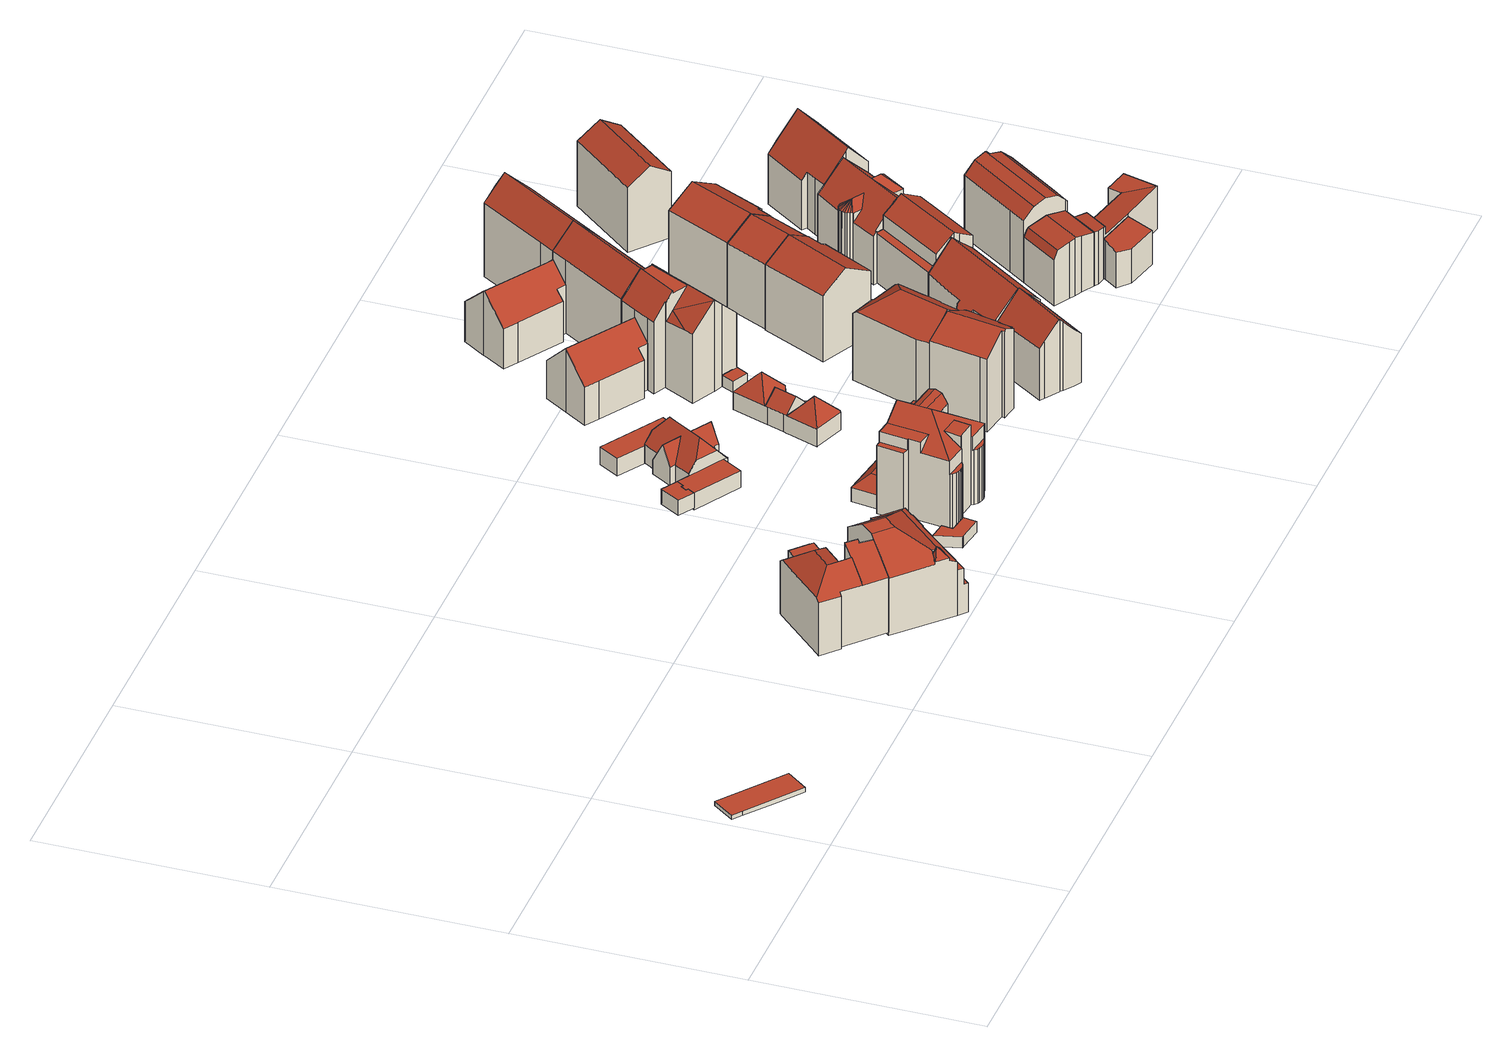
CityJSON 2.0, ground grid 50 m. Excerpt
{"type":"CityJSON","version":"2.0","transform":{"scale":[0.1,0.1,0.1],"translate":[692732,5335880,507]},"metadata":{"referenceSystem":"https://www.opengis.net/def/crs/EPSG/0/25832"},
"CityObjects":{
"building1":{"type":"Building","attributes":{"Gemeindeschluessel":"09162000","HoeheDach":"509.070","HoeheGrund":"507.970","Methode":"2000","NiedrigsteTraufeDesGebaeudes":"508.970","Geometrietyp2DReferenz":"3000","function":"53001_1800","roofType":"1000","measuredHeight":1.1},"geometry":[{"type":"MultiSurface","lod":"2","boundaries":[[[0,1,2,3,4]],[[5,4,3,6]],[[6,3,2,7]],[[6,7,8,9,10,11,12,13,14,5]],[[0,4,5,14,13,12]],[[2,1,11,10,9,8,7]],[[11,1,0,12]]],"semantics":{"surfaces":[{"type":"RoofSurface"},{"type":"WallSurface"},{"type":"GroundSurface"}],"values":[0,1,1,2,1,1,1]}}]},
"building2":{"type":"Building","attributes":{"Gemeindeschluessel":"09162000","HoeheDach":"527.218","HoeheGrund":"508.500","Methode":"2000","NiedrigsteTraufeDesGebaeudes":"521.136","Geometrietyp2DReferenz":"3000","function":"31001_1000","roofType":"3200","measuredHeight":18.72,"storeysAboveGround":4},"geometry":[{"type":"MultiSurface","lod":"2","boundaries":[[[15,16,17,18,19,20,21]],[[22,23,24,25]],[[26,27,28,29]],[[30,31,32,33]],[[34,35,36,37]],[[38,39,40,41]],[[40,39,36,35,15,21,27,26,29,42]],[[23,43,42,29,28,44,45,24]],[[37,36,39,38]],[[46,32,31,47,48]],[[16,15,35,34]],[[24,45,49,47,31,30,50,51,52,25]],[[27,21,20]],[[53,54,55,18,17,16,34,37,38,41,56,57,22,25,52,51,50,30,33]],[[56,41,40,42,43,57]],[[18,55,54,53,33,32,46,58,59,19]],[[28,27,20,19,59,44]],[[59,58,46,48,60,44]],[[57,43,23,22]],[[44,60,48,47,49,45]]],"semantics":{"surfaces":[{"type":"WallSurface"},{"type":"RoofSurface"},{"type":"GroundSurface"}],"values":[0,0,0,0,0,0,1,1,0,1,0,0,0,2,0,0,1,1,0,1]}}]},
"building3":{"type":"Building","attributes":{"Gemeindeschluessel":"09162000","HoeheDach":"527.550","HoeheGrund":"507.810","Methode":"2000","NiedrigsteTraufeDesGebaeudes":"507.930","Geometrietyp2DReferenz":"3000","function":"31001_1000","roofType":"2100","measuredHeight":19.74,"storeysAboveGround":3},"geometry":[{"type":"MultiSurface","lod":"2","boundaries":[[[61,62,63,64,65,66,67,68]],[[69,70,71]],[[72,73,74,75]],[[76,77,78,79,80]],[[81,82,83,84]],[[85,83,86,87,69,88,89]],[[90,81,91]],[[92,93,94,75,74]],[[95,96,97,98,99,100]],[[101,102,103]],[[100,99,104,79,105]],[[83,82,86]],[[71,106,69]],[[107,108,62,61]],[[97,109,110,98]],[[111,112,113,114,67,66]],[[115,101,103,85,89,63,62,108]],[[116,117,72]],[[76,118,119,94,93,77]],[[120,82,81,90]],[[121,122,123,124,125]],[[72,75,94]],[[79,78,126,105]],[[127,128,117,116,119,118]],[[129,109,97,96]],[[87,124,123,130,131,132,70]],[[95,100,105,126,133,120,90,91,102,101,115,134]],[[65,106,71,135,111,66]],[[136,137,113,112,138,132,131]],[[65,64,88,69,106]],[[139,114,113,137]],[[91,81,84,103,102]],[[87,70,69]],[[86,82,120,133]],[[117,128,73,72]],[[111,135,138,112]],[[84,85,103]],[[121,127,118,76,80,129,96,95,134,107,61,68,139,137,136,140,122]],[[136,131,130,140]],[[92,125,124,87,86,133,126,78,77,93]],[[110,104,99,98]],[[129,80,79,104,110,109]],[[119,116,72,94]],[[68,67,114,139]],[[127,121,125,92,74,73,128]],[[89,88,64,63]],[[134,115,108,107]],[[140,130,123,122]],[[83,85,84]],[[71,70,132,138,135]]],"semantics":{"surfaces":[{"type":"WallSurface"},{"type":"RoofSurface"},{"type":"GroundSurface"}],"values":[0,1,1,0,1,1,1,0,0,0,1,0,0,0,1,1,1,1,0,1,0,1,0,0,0,1,0,0,0,1,0,1,1,0,1,0,0,2,0,1,0,0,1,0,0,1,0,0,0,1]}}]},
"building4":{"type":"Building","attributes":{"Gemeindeschluessel":"09162000","HoeheDach":"511.110","HoeheGrund":"508.580","Methode":"1000","NiedrigsteTraufeDesGebaeudes":"511.110","Geometrietyp2DReferenz":"3000","function":"31001_2000","roofType":"1000","measuredHeight":2.53},"geometry":[{"type":"MultiSurface","lod":"2","boundaries":[[[141,142,143,144]],[[145,146,147,148,144,143]],[[149,146,145,143,142]],[[150,147,146,149]],[[150,149,142,141]],[[150,141,144,148,147]]],"semantics":{"surfaces":[{"type":"WallSurface"},{"type":"RoofSurface"},{"type":"GroundSurface"}],"values":[0,0,1,0,0,2]}}]},
"building5":{"type":"Building","attributes":{"Gemeindeschluessel":"09162000","HoeheDach":"510.834","HoeheGrund":"508.200","Methode":"2000","NiedrigsteTraufeDesGebaeudes":"510.834","Geometrietyp2DReferenz":"3000","function":"31001_2000","roofType":"1000","measuredHeight":2.63},"geometry":[{"type":"MultiSurface","lod":"2","boundaries":[[[151,152,153,154]],[[155,156,157,158]],[[151,154,159,155,158,160,161,162,163]],[[161,164,165,162]],[[162,165,166,163]],[[156,167,153,152,166,165,164,168,157]],[[160,168,164,161]],[[163,166,152,151]],[[155,159,154,153,167,156]],[[158,157,168,160]]],"semantics":{"surfaces":[{"type":"WallSurface"},{"type":"GroundSurface"},{"type":"RoofSurface"}],"values":[0,0,1,0,0,2,0,0,0,0]}}]},
"building6":{"type":"Building","attributes":{"Gemeindeschluessel":"09162000","HoeheDach":"513.073","HoeheGrund":"509.490","Methode":"1000","NiedrigsteTraufeDesGebaeudes":"513.073","Geometrietyp2DReferenz":"3000","function":"51009_1610","roofType":"1000","measuredHeight":3.58},"geometry":[{"type":"MultiSurface","lod":"2","boundaries":[[[169,170,171,172,173,174]],[[175,176,174,173]],[[177,178,179,180]],[[181,182,183,184,176,175]],[[185,186,180,179]],[[171,170,187,188]],[[188,187,186,185]],[[188,185,179,178,182,181,175,173,172,171]],[[178,177,183,182]],[[184,183,177,180,186,187,170,169,174,176]]],"semantics":{"surfaces":[{"type":"WallSurface"},{"type":"GroundSurface"},{"type":"RoofSurface"}],"values":[0,0,0,0,0,0,0,1,0,2]}}]},
"building7":{"type":"Building","attributes":{"Gemeindeschluessel":"09162000","HoeheDach":"530.110","HoeheGrund":"508.200","Methode":"2000","NiedrigsteTraufeDesGebaeudes":"521.190","Geometrietyp2DReferenz":"3000","function":"31001_1000","roofType":"3200","measuredHeight":21.91,"storeysAboveGround":4},"geometry":[{"type":"MultiSurface","lod":"2","boundaries":[[[189,190,191,192]],[[193,194,195,196]],[[197,198,199,200]],[[201,202,203,204,205,206]],[[207,208,209,195,194,210,211,212,213]],[[214,215,216,217,218,219]],[[205,204,220,221]],[[222,223,190,189]],[[224,225,226,227,228,198,197,229]],[[230,208,207,231]],[[212,232,233,213]],[[234,235,236,237,232]],[[202,238,200,199,239,240,203]],[[241,242,243,221,220,244]],[[245,244,220,204,203,240]],[[196,195,209,246]],[[247,248,249,250,251]],[[245,240,239]],[[201,206,252,253]],[[254,255,256,257]],[[258,255,254,259,251,250,260,261,262,263,237,236]],[[248,247,264,265]],[[266,231,207,213,233,267]],[[225,266,267,268,269,226]],[[270,265,264,271,272,273]],[[226,269,274,275,227]],[[276,277,278,235,234,279,280,193,196,246,230,231,266,225,224,281,282,283,284,222,189,192,238,202,201,253,242,241,285,286,249,248,265,270,215,214,287]],[[192,191,200,238]],[[205,221,243,252,206]],[[285,261,260,286]],[[235,278,258,236]],[[280,210,194,193]],[[214,219,288,287]],[[255,258,289,256]],[[277,276,257,256,289]],[[290,288,219,218,271,264,247,251,259]],[[279,211,210,280]],[[279,234,232,212,211]],[[281,291,292,282]],[[228,227,275]],[[198,228,275,274,268,267,233,232,237,263,199]],[[253,252,243,242]],[[285,241,244,262,261]],[[274,269,268]],[[284,293,223,222]],[[246,209,208,230]],[[258,278,277,289]],[[270,273,216,215]],[[254,257,290,259]],[[224,229,291,281]],[[286,260,250,249]],[[283,294,293,284]],[[217,216,273,272]],[[282,292,294,283]],[[276,287,288,290,257]],[[191,190,223,293,294,292,291,229,197,200]],[[262,244,245,239,199,263]],[[272,271,218,217]]],"semantics":{"surfaces":[{"type":"WallSurface"},{"type":"RoofSurface"},{"type":"GroundSurface"}],"values":[0,0,0,0,1,0,0,0,0,0,0,0,0,0,1,0,0,0,0,1,1,0,0,0,0,1,2,0,1,0,0,0,0,1,0,1,0,0,0,0,1,0,0,0,0,0,0,0,1,0,0,0,1,0,0,1,1,0]}}]},
"building8":{"type":"Building","attributes":{"Gemeindeschluessel":"09162000","HoeheDach":"514.450","HoeheGrund":"508.600","Methode":"2000","NiedrigsteTraufeDesGebaeudes":"511.893","Geometrietyp2DReferenz":"3000","function":"31001_2000","roofType":"3400","measuredHeight":5.85},"geometry":[{"type":"MultiSurface","lod":"2","boundaries":[[[295,296,297,298]],[[299,300,301,302]],[[303,301,304,296]],[[305,303,296,295]],[[306,307,300,308]],[[302,301,303,305]],[[305,295,298,309,310,311,312,299,302]],[[309,298,297,313,314,310]],[[311,310,314,306,308,312]],[[314,313,297,296,304,307,306]],[[307,304,301,300]],[[312,308,300,299]]],"semantics":{"surfaces":[{"type":"WallSurface"},{"type":"RoofSurface"},{"type":"GroundSurface"}],"values":[0,0,1,0,1,0,2,0,0,1,1,0]}}]},
"building9":{"type":"Building","attributes":{"Gemeindeschluessel":"09162000","HoeheDach":"519.120","HoeheGrund":"509.130","Methode":"2000","NiedrigsteTraufeDesGebaeudes":"512.463","Geometrietyp2DReferenz":"3000","function":"31001_1000","roofType":"3100","measuredHeight":9.99,"storeysAboveGround":1},"geometry":[{"type":"MultiSurface","lod":"2","boundaries":[[[315,316,317,318,319,320]],[[321,177,180,322]],[[323,324,325,326,327,328]],[[329,330,325,324]],[[322,180,186,331]],[[332,333,334,335,336,337,338,339,340,341]],[[342,343,344,345,346,347,348,349,350,341,340,339,338,337,351,352,353,354,355,356,357]],[[358,359,360,343,361,362,363,364,170,187,186,180,177,183]],[[342,357,365]],[[365,357,356,355,354,353,366,367,368,369,370,371,330,329,372,373,374,375,376]],[[377,358,183,378]],[[379,187,170,380]],[[380,170,364,381]],[[366,352,351,382,383,384,385,367]],[[343,360,344]],[[331,186,187,379]],[[335,334,333,332,386,387,318,317,316,388,389,390,391,392,393,394,395,377,378,321,322,331,379,380,381,396,397,398,399,400,328,327,326,401,402,403,404,405,385,384,383,382,336]],[[394,360,359,395]],[[372,329,324,323]],[[371,370,369,368,367,385,405,404,403,402]],[[406,320,319,407,350,349]],[[364,363,376,375,374,373,372,400,399,398,397,396,381]],[[330,371,402,401,326,325]],[[400,372,323,328]],[[348,408,409,315,320,406,349]],[[382,351,337,336]],[[353,352,366]],[[378,183,177,321]],[[350,407,319,318,387,386,332,341]],[[388,316,315,409,408,389]],[[394,393,392,391,390,389,408,348,347,346,345,344,360]],[[362,361,343,342,365,376,363]],[[395,359,358,377]]],"semantics":{"surfaces":[{"type":"WallSurface"},{"type":"RoofSurface"},{"type":"GroundSurface"}],"values":[0,0,0,1,0,0,1,1,1,1,0,0,0,0,0,0,2,0,1,0,1,0,0,0,1,0,1,0,0,0,0,0,0]}}]},
"building10":{"type":"Building","attributes":{"Gemeindeschluessel":"09162000","HoeheDach":"513.231","HoeheGrund":"509.040","Methode":"1000","NiedrigsteTraufeDesGebaeudes":"513.231","Geometrietyp2DReferenz":"3000","function":"31001_1000","roofType":"1000","measuredHeight":4.19},"geometry":[{"type":"MultiSurface","lod":"2","boundaries":[[[410,411,412,413]],[[414,415,411,410]],[[416,417,414,410,413]],[[413,412,418,416]],[[412,411,415,419,418]],[[416,418,419,417]],[[417,419,415,414]]],"semantics":{"surfaces":[{"type":"WallSurface"},{"type":"GroundSurface"},{"type":"RoofSurface"}],"values":[0,0,1,0,2,0,0]}}]},
"building11":{"type":"Building","attributes":{"Gemeindeschluessel":"09162000","HoeheDach":"517.010","HoeheGrund":"508.490","Methode":"2000","NiedrigsteTraufeDesGebaeudes":"512.600","Geometrietyp2DReferenz":"3000","function":"31001_2000","roofType":"4000","measuredHeight":8.52},"geometry":[{"type":"MultiSurface","lod":"2","boundaries":[[[420,421,422,423]],[[424,425,426]],[[427,428,429,430]],[[431,427,430,432,433,434]],[[429,428,435,436,437,420,438,430]],[[432,430,438,423,439,440,441,442]],[[443,444,445,446,447,448,434,449]],[[450,451,452,453,454,455]],[[446,445,456,457,447]],[[455,454,444,443]],[[458,459,460,461,462,463,464,465,466,467,453,452,451,468,469,470,471,472,442,441,440,439,473]],[[459,458,473,422,421,474]],[[437,474,421,420]],[[468,451,450,475,476,469]],[[463,477,478,464]],[[479,456,445,444,454,453,467,466,465,464,478]],[[456,479,457]],[[448,447,431,434]],[[420,423,438]],[[439,423,422,473]],[[463,462,461,460,459,474,437,436,424,426,477]],[[450,455,443,475]],[[447,457,479,478,477,426,425,428,427,431]],[[425,424,436,435,428]],[[475,443,449,476]],[[472,433,432,442]],[[476,449,434,433,472,471,470,469]]],"semantics":{"surfaces":[{"type":"RoofSurface"},{"type":"WallSurface"},{"type":"GroundSurface"}],"values":[0,0,1,0,0,1,0,1,1,0,2,1,0,1,1,1,0,1,0,1,1,0,0,1,0,1,1]}}]},
"building12":{"type":"Building","attributes":{"Gemeindeschluessel":"09162000","HoeheDach":"523.607","HoeheGrund":"508.380","Methode":"2000","NiedrigsteTraufeDesGebaeudes":"517.492","Geometrietyp2DReferenz":"3000","function":"31001_1000","roofType":"3100","measuredHeight":15.23,"storeysAboveGround":4},"geometry":[{"type":"MultiSurface","lod":"2","boundaries":[[[480,481,482,483,484,485,486]],[[487,485,488,489]],[[490,481,480,491]],[[492,493,494,490,491,495,487,489,496,497,498,499,500]],[[489,488,501,496]],[[492,484,483,493]],[[499,502,503,500]],[[494,482,481,490]],[[484,503,502,504,505,501,488,485]],[[491,480,486,495]],[[493,483,482,494]],[[497,505,504,498]],[[498,504,502,499]],[[496,501,505,497]],[[495,486,485,487]],[[492,500,503,484]]],"semantics":{"surfaces":[{"type":"RoofSurface"},{"type":"WallSurface"},{"type":"GroundSurface"}],"values":[0,1,1,2,1,1,1,1,0,1,1,1,1,1,1,1]}}]},
"building13":{"type":"Building","attributes":{"Gemeindeschluessel":"09162000","HoeheDach":"528.693","HoeheGrund":"507.780","Methode":"1000","NiedrigsteTraufeDesGebaeudes":"525.023","Geometrietyp2DReferenz":"3000","function":"31001_1000","roofType":"3100","measuredHeight":20.91,"storeysAboveGround":4},"geometry":[{"type":"MultiSurface","lod":"2","boundaries":[[[506,507,508,509]],[[510,511,512,513,514]],[[515,516,508,507,517,518,519,514,513,512,520,521,522,523,524,525,526]],[[527,528,529,530]],[[511,510,531,532,533,506,509,534,535,536,537,538,527,530,539,540,541,542,543,544,545]],[[546,547,528,527,538,537]],[[528,547,546,526,525,524,548,549,529]],[[531,519,518,532]],[[539,549,548,540]],[[536,535,534,516,515,526,546,537]],[[509,508,516,534]],[[532,518,517,533]],[[510,514,519,531]],[[530,529,549,539]],[[533,517,507,506]],[[542,523,522,543]],[[521,520,545,544,543,522]],[[524,523,542,541,540,548]],[[545,520,512,511]]],"semantics":{"surfaces":[{"type":"WallSurface"},{"type":"RoofSurface"},{"type":"GroundSurface"}],"values":[0,0,1,0,2,0,1,0,0,0,0,0,0,0,0,0,0,0,0]}}]},
"building14":{"type":"Building","attributes":{"Gemeindeschluessel":"09162000","HoeheDach":"511.186","HoeheGrund":"508.533","Methode":"1000","NiedrigsteTraufeDesGebaeudes":"511.186","Geometrietyp2DReferenz":"3000","function":"31001_2465","roofType":"1000","measuredHeight":2.65,"storeysAboveGround":1},"geometry":[{"type":"MultiSurface","lod":"2","boundaries":[[[550,551,552,553]],[[554,552,551,555]],[[556,550,553,557]],[[556,555,551,550]],[[553,552,554,557]],[[557,554,555,556]]],"semantics":{"surfaces":[{"type":"WallSurface"},{"type":"RoofSurface"},{"type":"GroundSurface"}],"values":[0,1,2,0,0,0]}}]},
"building15":{"type":"Building","attributes":{"Gemeindeschluessel":"09162000","HoeheDach":"529.030","HoeheGrund":"507.750","Methode":"2000","NiedrigsteTraufeDesGebaeudes":"523.679","Geometrietyp2DReferenz":"3000","function":"31001_1000","roofType":"3200","measuredHeight":21.28,"storeysAboveGround":4},"geometry":[{"type":"MultiSurface","lod":"2","boundaries":[[[558,559,560,561,562,543,563,542,541,540,564,565,566,567,568,569,570]],[[571,572,573,574,575,576,577]],[[568,578,579,569]],[[563,543,580,581,582,542]],[[577,576,575,565,564,540]],[[567,583,578,568]],[[541,542,582,571,577,540]],[[559,584,585,560]],[[560,585,586,561]],[[569,579,587,570]],[[582,581,580,588,586,585,584,589,573,572,571]],[[561,586,588,562]],[[562,588,580,543]],[[559,558,570,587,589,584]],[[573,589,587,579,578,583,574]],[[575,574,583,567,566,565]]],"semantics":{"surfaces":[{"type":"GroundSurface"},{"type":"RoofSurface"},{"type":"WallSurface"}],"values":[0,1,2,2,2,2,2,2,2,2,1,2,2,2,1,2]}}]},
"building16":{"type":"Building","attributes":{"Gemeindeschluessel":"09162000","HoeheDach":"530.740","HoeheGrund":"508.410","Methode":"2000","NiedrigsteTraufeDesGebaeudes":"524.261","Geometrietyp2DReferenz":"3000","function":"31001_1000","roofType":"2100","measuredHeight":22.33,"storeysAboveGround":4},"geometry":[{"type":"MultiSurface","lod":"2","boundaries":[[[590,591,592,593,594,595,596,597]],[[598,599,600,601,602,603]],[[604,605,606,607]],[[500,608,609,610]],[[611,612,613,493]],[[595,594,614,598,615]],[[616,617,618,619]],[[620,621,612,611]],[[621,622,623,624,609,608,625,613,612]],[[615,598,603,623,622,626]],[[627,628,617,616]],[[598,614,599]],[[619,618,629,630]],[[630,629,631,632]],[[593,631,629,618,617,628,606,605,633,634,635,636,614,594]],[[596,637,626,622,621,620,638,639,597]],[[640,635,634,641]],[[624,602,601,642,643,610,609]],[[641,634,633,644]],[[595,615,637,596]],[[602,624,623,603]],[[615,626,637]],[[599,614,636,600]],[[493,613,625,492]],[[607,606,628,627]],[[632,631,593,592]],[[492,625,608,500]],[[600,636,635,640,645,642,601]],[[627,616,619,630,632,592,591,590,597,639,638,620,611,493,492,500,610,643,642,645,640,641,644,604,607]],[[644,633,605,604]]],"semantics":{"surfaces":[{"type":"WallSurface"},{"type":"RoofSurface"},{"type":"GroundSurface"}],"values":[0,1,0,0,0,1,0,0,1,0,0,0,0,0,1,0,0,0,0,1,0,1,0,0,0,0,0,0,2,0]}}]},
"building17":{"type":"Building","attributes":{"Gemeindeschluessel":"09162000","HoeheDach":"524.620","HoeheGrund":"507.250","Methode":"1000","NiedrigsteTraufeDesGebaeudes":"518.602","Geometrietyp2DReferenz":"3000","function":"31001_1000","roofType":"3100","measuredHeight":17.37,"storeysAboveGround":3},"geometry":[{"type":"MultiSurface","lod":"2","boundaries":[[[646,647,648,649,650,651,652,653,654,655,656,657,658]],[[653,659,660,654]],[[654,660,661,655]],[[652,662,659,653]],[[651,663,662,652]],[[663,664,665,666,661,660,659,662]],[[650,649,667,664,663,651]],[[666,665,668,658,657,656,655,661]],[[667,669,670,671,668,665,664]],[[646,658,668,671]],[[647,646,671,670,669,648]],[[648,669,667,649]]],"semantics":{"surfaces":[{"type":"GroundSurface"},{"type":"WallSurface"},{"type":"RoofSurface"}],"values":[0,1,1,1,1,2,1,1,2,1,1,1]}}]},
"building18":{"type":"Building","attributes":{"Gemeindeschluessel":"09162000","HoeheDach":"523.640","HoeheGrund":"508.240","Methode":"2000","NiedrigsteTraufeDesGebaeudes":"517.758","Geometrietyp2DReferenz":"3000","function":"31001_1000","roofType":"3100","measuredHeight":15.4,"storeysAboveGround":4},"geometry":[{"type":"MultiSurface","lod":"2","boundaries":[[[672,673,674,675,676,677,678,679,680,681,682,683,684,685,686]],[[687,688,689,690,691,692,693,694,695,696]],[[681,694,693,682]],[[697,696,695,680,679,678]],[[675,698,699,676]],[[676,699,700,677]],[[700,699,698,701,687,696,697]],[[674,701,698,675]],[[684,691,690,685]],[[683,692,691,684]],[[686,689,688,672]],[[677,700,697,678]],[[685,690,689,686]],[[682,693,692,683]],[[680,695,694,681]],[[701,674,673,672,688,687]]],"semantics":{"surfaces":[{"type":"GroundSurface"},{"type":"RoofSurface"},{"type":"WallSurface"}],"values":[0,1,2,2,2,2,1,2,2,2,2,2,2,2,2,2]}}]},
"building19":{"type":"Building","attributes":{"Gemeindeschluessel":"09162000","HoeheDach":"530.770","HoeheGrund":"508.340","Methode":"2000","NiedrigsteTraufeDesGebaeudes":"524.051","Geometrietyp2DReferenz":"3000","function":"31001_1000","roofType":"3100","measuredHeight":22.43,"storeysAboveGround":6},"geometry":[{"type":"MultiSurface","lod":"2","boundaries":[[[702,703,704,705,706,707,708,709]],[[710,711,712,713]],[[705,714,715,716,717,706]],[[718,713,712,719,720,721]],[[722,723,711,710]],[[724,725,726,727]],[[728,729,723,722]],[[730,702,709,731]],[[727,728,722,710,713,718,721,732,730,731,733,734,717,716,715,724]],[[709,708,707,734,733,731]],[[715,714,725,724]],[[720,719,712,711,723,729,726,725,714,705,704,703]],[[732,721,720,703,702,730]],[[734,707,706,717]],[[727,726,729,728]]],"semantics":{"surfaces":[{"type":"RoofSurface"},{"type":"WallSurface"},{"type":"GroundSurface"}],"values":[0,1,1,1,1,1,1,1,2,1,1,0,1,1,1]}}]},
"building20":{"type":"Building","attributes":{"Gemeindeschluessel":"09162000","HoeheDach":"527.616","HoeheGrund":"508.145","Methode":"1000","NiedrigsteTraufeDesGebaeudes":"523.548","Geometrietyp2DReferenz":"3000","function":"31001_1000","roofType":"3100","measuredHeight":19.47,"storeysAboveGround":5},"geometry":[{"type":"MultiSurface","lod":"2","boundaries":[[[735,736,737,738,739,740]],[[736,741,742,743,737]],[[739,738,744,745]],[[746,747,742,741]],[[743,742,747,748,745,744]],[[735,746,741,736]],[[737,743,744,738]],[[746,735,740,748,747]],[[740,739,745,748]]],"semantics":{"surfaces":[{"type":"GroundSurface"},{"type":"WallSurface"},{"type":"RoofSurface"}],"values":[0,1,1,2,2,1,1,1,1]}}]},
"building21":{"type":"Building","attributes":{"Gemeindeschluessel":"09162000","HoeheDach":"524.551","HoeheGrund":"507.410","Methode":"2000","NiedrigsteTraufeDesGebaeudes":"517.375","Geometrietyp2DReferenz":"3000","function":"31001_1000","roofType":"3100","measuredHeight":17.14,"storeysAboveGround":3},"geometry":[{"type":"MultiSurface","lod":"2","boundaries":[[[749,750,751,752]],[[753,754,755,756]],[[757,758,759,760]],[[761,762,763,764,765,766]],[[767,768,769,770,771,772,773,774,753,756,775,757,760,776,777,765,764,763,749,752]],[[770,769,768,778,779,780,781,771]],[[774,782,754,753]],[[756,755,783,775]],[[773,784,782,774]],[[772,785,784,773]],[[771,781,785,772]],[[775,783,758,757]],[[763,762,750,749]],[[777,786,766,765]],[[768,767,752,751,787,778]],[[759,788,786,777,776,760]],[[779,778,787,751,750,762,761,780]],[[781,780,761,766,786,788,759,758,783,755,754,782,784,785]]],"semantics":{"surfaces":[{"type":"WallSurface"},{"type":"GroundSurface"},{"type":"RoofSurface"}],"values":[0,0,0,0,1,0,0,0,0,0,0,0,0,0,0,0,2,2]}}]},
"building22":{"type":"Building","attributes":{"Gemeindeschluessel":"09162000","HoeheDach":"527.593","HoeheGrund":"508.251","Methode":"2000","NiedrigsteTraufeDesGebaeudes":"523.732","Geometrietyp2DReferenz":"3000","function":"31001_1000","roofType":"3100","measuredHeight":19.34,"storeysAboveGround":5},"geometry":[{"type":"MultiSurface","lod":"2","boundaries":[[[789,790,791,792]],[[793,794,790,789]],[[790,794,795,791]],[[796,797,798,795]],[[799,797,796,793,789,792]],[[796,795,794,793]],[[799,792,791,741]],[[798,741,791,795]],[[798,797,799,741]]],"semantics":{"surfaces":[{"type":"WallSurface"},{"type":"RoofSurface"},{"type":"GroundSurface"}],"values":[0,0,1,0,2,0,0,1,0]}}]},
"building23":{"type":"Building","attributes":{"Gemeindeschluessel":"09162000","HoeheDach":"530.760","HoeheGrund":"508.110","Methode":"2000","NiedrigsteTraufeDesGebaeudes":"524.140","Geometrietyp2DReferenz":"3000","function":"31001_1000","roofType":"3100","measuredHeight":22.65,"storeysAboveGround":6},"geometry":[{"type":"MultiSurface","lod":"2","boundaries":[[[705,800,801,802,803,804,706]],[[805,804,803,806]],[[807,808,809,810]],[[811,812,725,813]],[[800,808,807,814,815,801]],[[816,817,714,705,706,818]],[[714,725,812,809,808,800,705]],[[818,706,804,805]],[[813,725,714,817]],[[819,802,801,815]],[[811,813,817,816,818,805,806,819,815,814,807,810]],[[810,809,812,811]],[[806,803,802,819]]],"semantics":{"surfaces":[{"type":"RoofSurface"},{"type":"WallSurface"},{"type":"GroundSurface"}],"values":[0,1,1,1,1,1,0,1,1,1,2,1,1]}}]},
"building24":{"type":"Building","attributes":{"Gemeindeschluessel":"09162000","HoeheDach":"525.391","HoeheGrund":"507.418","Methode":"2000","NiedrigsteTraufeDesGebaeudes":"519.140","Geometrietyp2DReferenz":"3000","function":"31001_9998","roofType":"3100","measuredHeight":17.97,"storeysAboveGround":5},"geometry":[{"type":"MultiSurface","lod":"2","boundaries":[[[763,820,821,765]],[[822,823,824,825]],[[826,827,828,825,824,829]],[[830,831,828,827]],[[752,832,833,749]],[[777,834,831,830]],[[833,832,835,836,837]],[[826,829,838,839]],[[763,749,833,837,820]],[[821,820,837,836,840,838,829,824,823]],[[822,825,828,831,834]],[[777,765,821,823,822,834]],[[841,842,840,836,835]],[[839,838,840,842]],[[763,765,777,830,827,826,839,842,841,752,749]],[[841,835,832,752]]],"semantics":{"surfaces":[{"type":"WallSurface"},{"type":"RoofSurface"},{"type":"GroundSurface"}],"values":[0,0,0,0,0,0,1,0,0,1,1,0,0,0,2,0]}}]},
"building25":{"type":"Building","attributes":{"Gemeindeschluessel":"09162000","HoeheDach":"527.623","HoeheGrund":"508.284","Methode":"1000","NiedrigsteTraufeDesGebaeudes":"523.709","Geometrietyp2DReferenz":"3000","function":"31001_1000","roofType":"3100","measuredHeight":19.34,"storeysAboveGround":5},"geometry":[{"type":"MultiSurface","lod":"2","boundaries":[[[843,793,797,844,845,846]],[[845,847,848,846]],[[843,846,848,849]],[[848,847,850,851,852,849]],[[844,797,853,854]],[[843,849,852,793]],[[854,853,851,850]],[[851,853,797,793,852]],[[844,854,850,847,845]]],"semantics":{"surfaces":[{"type":"GroundSurface"},{"type":"WallSurface"},{"type":"RoofSurface"}],"values":[0,1,1,2,1,1,2,1,1]}}]},
"building26":{"type":"Building","attributes":{"Gemeindeschluessel":"09162000","HoeheDach":"521.106","HoeheGrund":"507.410","Methode":"2000","NiedrigsteTraufeDesGebaeudes":"518.343","Geometrietyp2DReferenz":"3000","function":"31001_1000","roofType":"3100","measuredHeight":13.7,"storeysAboveGround":3},"geometry":[{"type":"MultiSurface","lod":"2","boundaries":[[[855,856,857,858,859]],[[860,861,855,859]],[[862,863,864,861,860,865]],[[864,863,866,867]],[[868,856,855,861,864,867,869,870]],[[858,865,860,859]],[[867,866,871,869]],[[872,871,866,863,862,873]],[[868,874,857,856]],[[858,857,874,873,862,865]],[[869,871,872,870]],[[868,870,872,873,874]]],"semantics":{"surfaces":[{"type":"WallSurface"},{"type":"GroundSurface"},{"type":"RoofSurface"}],"values":[0,0,0,0,1,2,0,2,0,2,0,0]}}]},
"building27":{"type":"Building","attributes":{"Gemeindeschluessel":"09162000","HoeheDach":"516.918","HoeheGrund":"507.543","Methode":"2000","NiedrigsteTraufeDesGebaeudes":"515.614","Geometrietyp2DReferenz":"3000","function":"31001_1000","roofType":"2100","measuredHeight":9.38,"storeysAboveGround":3},"geometry":[{"type":"MultiSurface","lod":"2","boundaries":[[[875,876,877,878]],[[879,880,881,882]],[[875,878,883,884,879,882]],[[878,877,885,883]],[[881,880,886,885,877,876]],[[884,886,880,879]],[[882,881,876,875]],[[883,885,886,884]]],"semantics":{"surfaces":[{"type":"WallSurface"},{"type":"GroundSurface"},{"type":"RoofSurface"}],"values":[0,0,1,0,2,0,0,0]}}]},
"building28":{"type":"Building","attributes":{"Gemeindeschluessel":"09162000","HoeheDach":"525.080","HoeheGrund":"507.213","Methode":"2000","NiedrigsteTraufeDesGebaeudes":"518.632","Geometrietyp2DReferenz":"3000","function":"31001_1000","roofType":"3100","measuredHeight":17.87,"storeysAboveGround":3},"geometry":[{"type":"MultiSurface","lod":"2","boundaries":[[[887,888,889,890,891]],[[892,893,894,895,896]],[[897,898,899]],[[898,900,901,902]],[[903,904,905,906]],[[898,907,908,900]],[[909,910,898,911,912]],[[913,914,915]],[[898,916,896,895]],[[917,918,919,914,913,920]],[[898,902,899]],[[921,922,908,907,923]],[[924,905,904,925,926,887,891,927,928,929,930,931]],[[922,932,901,900,908]],[[918,892,896,916,919]],[[933,934,935,936]],[[927,937,928]],[[889,938,890]],[[939,940,941,942]],[[917,920,943,944]],[[898,945,923,907]],[[924,931,946,943,920,913,915,910,909,947,941,940,935,934]],[[948,925,904,903]],[[948,949,929,928,937,938,889,888,926,925]],[[950,951,897,952]],[[890,938,937,927,891]],[[951,953,898,897]],[[950,954,911,953,951]],[[955,956,946,931,930]],[[954,942,941,947,912,911]],[[955,930,929,949]],[[926,888,887]],[[948,903,906,933,936,939,942,954,950,952,957,932,922,921,958,893,892,918,917,944,956,955,949]],[[958,945,894,893]],[[921,923,945,958]],[[932,957,899,902,901]],[[933,906,905,924,934]],[[910,915,914,919,898]],[[898,895,894,945]],[[957,952,897,899]],[[909,912,947]],[[898,919,916]],[[936,935,940,939]],[[944,943,946,956]],[[911,898,953]]],"semantics":{"surfaces":[{"type":"RoofSurface"},{"type":"WallSurface"},{"type":"GroundSurface"}],"values":[0,1,0,0,1,0,0,1,0,1,0,1,0,1,1,1,1,0,1,1,0,0,1,1,1,0,0,1,1,1,1,1,2,1,1,1,1,0,0,1,1,0,1,1,0]}}]},
"building29":{"type":"Building","attributes":{"Gemeindeschluessel":"09162000","HoeheDach":"525.300","HoeheGrund":"507.430","Methode":"2000","NiedrigsteTraufeDesGebaeudes":"522.187","Geometrietyp2DReferenz":"3000","function":"31001_1000","roofType":"3100","measuredHeight":17.87,"storeysAboveGround":5},"geometry":[{"type":"MultiSurface","lod":"2","boundaries":[[[959,960,961,864]],[[861,962,963,964]],[[959,965,966,967,968,969,970,960]],[[971,972,973,974]],[[975,968,967,976,974,973]],[[977,978,979,980]],[[981,982,983,864,961,984,977,980,962,861]],[[961,960,970,969,968,975,984]],[[979,978,972,971,985,986,987,988]],[[963,989,988,987,990,964]],[[980,979,988,989,963,962]],[[984,975,973,972,978,977]],[[966,965,959,864,983,982,981,861,964,990,987,986,985,971,974,976,967]]],"semantics":{"surfaces":[{"type":"WallSurface"},{"type":"RoofSurface"},{"type":"GroundSurface"}],"values":[0,0,0,0,0,1,0,1,0,0,1,1,2]}}]},
"building30":{"type":"Building","attributes":{"Gemeindeschluessel":"09162000","HoeheDach":"520.261","HoeheGrund":"507.453","Methode":"2000","NiedrigsteTraufeDesGebaeudes":"516.838","Geometrietyp2DReferenz":"3000","function":"31001_2000","roofType":"1000","measuredHeight":12.81},"geometry":[{"type":"MultiSurface","lod":"2","boundaries":[[[991,992,993,994]],[[995,996,997,998]],[[999,867,1000,992,991,1001]],[[999,1001,1002,1003]],[[869,1004,1000,867]],[[1005,998,997,994,993,1006]],[[1005,1006,1007,1008]],[[1009,1010,996,995]],[[1011,1012,1013,1014]],[[1011,1003,1002,1015,1012]],[[996,1010,1013,1012,1015]],[[1008,1007,1004,869]],[[997,996,1015,1002,1001,991,994]],[[1007,1006,993,992,1000,1004]],[[1005,1008,869,867,999,1003,1011,1014,1009,995,998]],[[1014,1013,1010,1009]]],"semantics":{"surfaces":[{"type":"WallSurface"},{"type":"RoofSurface"},{"type":"GroundSurface"}],"values":[0,0,0,0,0,0,0,0,0,0,1,0,1,1,2,0]}}]},
"building31":{"type":"Building","attributes":{"Gemeindeschluessel":"09162000","HoeheDach":"526.379","HoeheGrund":"507.617","Methode":"2000","NiedrigsteTraufeDesGebaeudes":"523.107","Geometrietyp2DReferenz":"3000","function":"31001_1000","roofType":"3100","measuredHeight":18.76,"storeysAboveGround":5},"geometry":[{"type":"MultiSurface","lod":"2","boundaries":[[[1016,1017,1018,1019]],[[1017,1020,1021,1018]],[[1022,1016,1019,1023]],[[1022,1023,1024,1025]],[[1019,1018,1021,1024,1023]],[[1017,1016,1022,1025,1020]],[[1021,1020,1025,1024]]],"semantics":{"surfaces":[{"type":"WallSurface"},{"type":"RoofSurface"},{"type":"GroundSurface"}],"values":[0,1,2,0,0,0,1]}}]},
"building32":{"type":"Building","attributes":{"Gemeindeschluessel":"09162000","HoeheDach":"526.930","HoeheGrund":"507.050","Methode":"2000","NiedrigsteTraufeDesGebaeudes":"518.887","Geometrietyp2DReferenz":"3000","function":"31001_1000","roofType":"3100","measuredHeight":19.88,"storeysAboveGround":4},"geometry":[{"type":"MultiSurface","lod":"2","boundaries":[[[1026,1027,1028,1029]],[[1030,1028,1027,1031,1032,1033,1034,1035,1036,1037,943]],[[1038,1036,1035,1039]],[[1039,1035,1034,1040]],[[1033,1032,1041,1042,1043,1044,1040,1034]],[[1045,1046,1047,1031,1027,1026]],[[1048,1049,1042,1041,1050,1051]],[[1047,1051,1050,1041,1032,1031]],[[1052,943,1037,1053]],[[1048,1051,1047,1046]],[[1054,1029,1028,1030,943,1052]],[[1053,1037,1036,1038]],[[1049,1048,1046,1045,1026,1029,1054,1052,1053,1038,1039,1040,1044,1043,1042]]],"semantics":{"surfaces":[{"type":"WallSurface"},{"type":"RoofSurface"},{"type":"GroundSurface"}],"values":[0,1,0,0,0,0,0,1,0,0,0,0,2]}}]}
},
"vertices":[
[146,103,21],[183,150,21],[44,257,20],[8,209,20],[28,194,20],[28,194,10],[8,209,10],[44,257,10],[65,241,10],[116,202,10],[158,169,10],[183,150,10],[146,103,10],[121,122,10],[79,154,10],
[752,202,202],[752,202,15],[732,222,15],[731,223,15],[731,223,160],[732,222,160],[732,222,202],[636,197,15],[636,197,141],[599,231,142],[599,231,15],[711,200,181],[713,202,183],[711,200,185],[682,170,151],[714,351,15],[714,351,141],[786,282,141],[786,282,15],[748,197,15],[748,197,197],[769,175,196],[769,175,15],[745,151,15],[745,151,172],[721,127,147],[721,127,15],[678,166,147],[641,201,147],[670,238,185],[605,237,148],[785,280,143],[708,345,148],[710,279,185],[674,309,148],[708,345,15],[674,309,15],[605,237,15],[785,280,15],[747,240,15],[747,239,15],[678,166,15],[641,201,15],[747,240,142],[747,239,142],[708,277,185],
[769,175,8],[769,175,200],[774,180,205],[799,209,205],[838,252,164],[838,252,9],[842,257,9],[842,257,8],[917,178,164],[919,213,145],[901,193,145],[944,140,64],[958,158,53],[958,158,52],[942,142,64],[926,126,8],[926,126,136],[874,68,136],[874,68,116],[874,68,8],[819,60,172],[847,64,151],[837,66,151],[816,69,151],[816,69,164],[847,64,145],[954,180,145],[837,173,205],[811,145,205],[818,34,151],[797,55,151],[958,158,136],[928,126,136],[928,126,53],[832,21,8],[850,5,8],[850,5,77],[842,12,77],[842,12,116],[832,21,116],[796,55,145],[796,55,151],[802,59,151],[884,58,116],[832,22,116],[901,193,164],[745,151,8],[745,151,173],[892,51,77],[884,58,77],[892,201,9],[921,233,9],[895,257,9],[866,284,9],[721,127,145],[944,126,54],[956,140,54],[943,125,8],[943,125,54],[819,34,151],[958,161,8],[977,180,8],[977,180,136],[976,180,136],[958,161,137],[832,22,136],[958,142,8],[958,142,53],[892,51,8],[934,220,136],[922,232,136],[921,232,136],[819,34,145],[721,127,8],[892,201,136],[922,232,8],[895,257,8],[921,233,136],[866,284,8],[934,220,8],
[857,358,16],[857,358,41],[892,395,41],[892,395,16],[927,364,41],[934,357,41],[934,357,16],[927,364,16],[898,319,41],[898,319,16],
[1113,78,12],[1113,78,38],[1056,86,38],[1056,86,12],[1053,86,12],[1053,86,38],[1038,144,38],[1038,144,12],[1054,86,12],[1045,143,12],[1078,139,12],[1075,114,12],[1118,108,12],[1078,139,38],[1075,114,38],[1118,108,38],[1054,86,38],[1045,143,38],
[1017,675,61],[1022,672,61],[1022,672,25],[1017,675,25],[987,693,25],[987,693,61],[959,648,25],[959,648,61],[1004,643,61],[1004,643,25],[999,646,25],[999,646,61],[990,630,25],[994,627,25],[994,627,61],[990,630,61],[1007,659,25],[1007,659,61],[1012,656,61],[1012,656,25],
[1116,122,12],[1116,122,142],[1111,127,142],[1111,127,12],[1229,103,12],[1229,103,142],[1222,104,142],[1222,104,12],[1156,124,142],[1156,124,174],[1107,132,174],[1107,132,142],[1102,226,12],[1119,223,12],[1119,223,200],[1117,223,200],[1117,223,175],[1102,226,175],[1204,114,142],[1209,109,142],[1215,106,142],[1236,104,142],[1242,106,142],[1248,110,142],[1202,117,142],[1302,257,12],[1304,275,12],[1304,275,161],[1302,258,161],[1302,258,174],[1302,257,175],[1124,285,200],[1124,285,175],[1122,119,12],[1122,119,142],[1153,122,12],[1158,126,12],[1158,126,203],[1157,126,203],[1157,126,175],[1153,122,142],[1209,109,12],[1204,114,12],[1248,110,174],[1202,117,174],[1248,110,12],[1255,110,12],[1255,110,174],[1254,110,174],[1107,132,12],[1115,195,175],[1115,195,200],[1157,280,12],[1121,285,12],[1121,285,175],[1157,280,200],[1147,190,200],[1215,106,12],[1274,262,174],[1274,262,12],[1261,264,12],[1261,264,183],[1272,262,174],[1112,286,175],[1112,286,12],[1233,239,201],[1238,224,196],[1298,215,196],[1300,229,201],[1266,205,174],[1241,253,196],[1227,269,209],[1200,273,229],[1197,274,231],[1189,198,231],[1284,260,175],[1284,260,12],[1201,120,12],[1201,120,176],[1200,120,176],[1200,120,203],[1287,278,12],[1284,261,174],[1284,261,161],[1287,278,161],[1206,157,203],[1163,163,203],[1300,229,12],[1296,201,12],[1266,205,12],[1242,106,12],[1236,104,12],[1147,119,12],[1141,117,12],[1134,117,12],[1128,117,12],[1200,273,12],[1227,269,12],[1304,257,12],[1304,257,174],[1296,201,174],[1302,243,196],[1147,119,142],[1141,117,142],[1128,117,142],[1134,117,142],
[1227,269,16],[1227,269,74],[1200,273,74],[1200,273,16],[1130,346,16],[1130,346,49],[1270,324,49],[1270,324,16],[1261,264,49],[1231,301,74],[1261,264,16],[1149,281,74],[1154,312,74],[1121,285,49],[1184,275,16],[1157,280,16],[1149,281,16],[1121,285,16],[1184,275,74],[1157,280,74],
[1164,634,66],[1164,634,21],[1177,654,21],[1192,680,21],[1192,680,55],[1177,654,108],[1004,643,21],[999,646,21],[1057,699,65],[1070,719,107],[1085,745,55],[1085,745,21],[1070,719,21],[1057,699,21],[1110,695,107],[1088,743,55],[1007,659,21],[1182,686,21],[1183,688,21],[1192,703,21],[1193,705,21],[1203,721,21],[1203,721,59],[1193,705,59],[1192,703,59],[1183,688,59],[1182,686,59],[1111,619,89],[1132,606,61],[1133,605,59],[1142,620,59],[1142,621,59],[1150,633,59],[1152,637,59],[1131,682,108],[1185,684,55],[1196,726,70],[1181,735,90],[1147,731,121],[1138,716,121],[1121,688,121],[1104,661,121],[1099,652,121],[1097,565,61],[1125,610,61],[1133,605,61],[1111,619,61],[1064,647,61],[1047,657,61],[1046,657,61],[1064,647,89],[1135,763,90],[1117,773,66],[1107,757,65],[1105,754,65],[1097,740,65],[1095,738,65],[1068,692,66],[1063,685,66],[1057,674,66],[1056,672,66],[1047,657,66],[1097,565,21],[994,627,21],[1012,656,21],[1022,672,21],[1046,657,21],[1196,726,21],[1181,735,21],[1135,763,21],[1117,773,21],[1185,684,21],[1188,682,21],[1160,637,21],[1154,640,21],[1152,637,21],[1150,633,21],[1142,621,21],[1142,620,21],[1133,605,21],[1125,610,21],[1047,657,21],[1056,672,21],[1057,674,21],[1063,685,21],[1068,692,21],[1088,743,21],[1095,738,21],[1097,740,21],[1105,754,21],[1107,757,21],[1173,657,108],[1188,682,55],[1154,640,66],[1160,637,66],
[1196,726,20],[1196,726,62],[1117,773,62],[1117,773,20],[1223,771,20],[1223,771,62],[1058,810,20],[1085,855,20],[1058,810,62],[1085,855,62],
[1384,620,100],[1431,643,60],[1432,645,57],[1360,671,57],[1394,574,56],[1391,575,56],[1390,572,56],[1362,585,86],[1390,575,57],[1362,585,57],[1333,595,57],[1344,534,86],[1331,590,57],[1318,553,57],[1315,544,57],[1391,575,57],[1394,574,57],[1403,578,65],[1333,596,57],[1360,671,15],[1333,596,15],[1333,595,15],[1331,590,15],[1339,495,100],[1382,514,63],[1379,521,57],[1373,523,57],[1372,523,57],[1344,534,57],[1315,543,57],[1361,447,57],[1361,447,15],[1362,449,15],[1384,511,15],[1384,511,60],[1362,449,60],[1379,521,56],[1373,523,56],[1431,643,15],[1409,581,15],[1403,578,15],[1394,574,15],[1390,572,15],[1386,570,15],[1373,534,15],[1375,530,15],[1379,521,15],[1382,514,15],[1290,472,15],[1289,472,15],[1315,543,15],[1315,544,15],[1318,553,15],[1432,645,15],[1409,581,60],[1290,472,57],[1289,472,57],[1386,570,59],[1373,534,59],[1375,530,56],
[1243,911,105],[1339,850,105],[1350,867,125],[1370,854,125],[1392,888,166],[1244,982,166],[1212,931,105],[1244,982,14],[1277,1033,105],[1277,1033,14],[1339,850,14],[1243,911,14],[1392,888,14],[1370,854,14],[1350,867,14],[1212,931,14],[1308,1013,14],[1383,966,14],[1405,952,14],[1395,937,14],[1415,924,14],[1308,1013,105],[1395,937,123],[1415,924,123],[1405,952,105],[1383,966,105],
[1561,158,8],[1561,158,196],[1554,158,199],[1554,158,8],[1595,236,8],[1601,240,8],[1601,240,181],[1601,240,182],[1595,236,184],[1529,156,212],[1553,152,199],[1569,171,192],[1572,190,193],[1581,190,187],[1609,267,180],[1607,270,182],[1604,273,183],[1552,285,213],[1544,287,217],[1521,158,217],[1521,157,217],[1517,164,8],[1517,164,214],[1458,174,182],[1458,174,8],[1581,190,8],[1572,190,8],[1569,171,8],[1553,152,8],[1529,156,8],[1521,157,8],[1516,158,8],[1516,159,8],[1461,191,8],[1481,303,8],[1544,287,8],[1552,285,8],[1604,273,8],[1607,270,8],[1609,267,8],[1516,158,214],[1516,159,214],[1481,303,182],[1461,191,182],
[1429,718,15],[1429,718,42],[1464,700,42],[1464,700,15],[1450,673,42],[1415,690,42],[1415,690,15],[1450,673,15],
[1657,429,8],[1637,370,8],[1643,358,8],[1633,332,8],[1622,328,8],[1567,282,8],[1484,312,8],[1489,334,8],[1539,474,8],[1543,485,8],[1602,464,8],[1599,458,8],[1660,436,8],[1544,287,220],[1545,290,220],[1581,398,220],[1539,474,176],[1489,334,174],[1484,312,176],[1481,303,176],[1602,464,167],[1599,458,172],[1604,273,178],[1567,282,204],[1552,285,215],[1543,485,167],[1637,370,178],[1643,358,171],[1633,332,171],[1660,436,172],[1622,328,178],[1657,429,177],
[1408,728,14],[1409,728,14],[1409,727,14],[1409,727,233],[1409,728,233],[1408,728,232],[1355,754,179],[1355,754,14],[1440,796,231],[1442,795,231],[1486,885,231],[1466,895,231],[1459,899,231],[1405,813,231],[1520,869,14],[1520,869,197],[1541,858,173],[1541,858,14],[1415,924,185],[1435,912,210],[1435,912,14],[1360,838,14],[1360,838,185],[1370,854,185],[1442,795,233],[1405,813,192],[1478,730,14],[1478,730,173],[1466,706,173],[1466,706,14],[1390,824,14],[1390,824,218],[1389,821,219],[1405,813,237],[1459,899,237],[1392,888,185],[1389,821,173],[1503,779,14],[1503,779,173],[1463,700,173],[1463,700,14],[1429,718,211],[1429,718,14],[1519,867,197],[1517,868,199],[1487,884,233],[1486,885,233],[1365,774,178],[1389,821,14],[1365,774,14],[1487,884,14],[1517,868,14],[1466,895,14],[1459,899,14],[1519,867,14],[1486,885,14],
[1690,58,2],[1675,67,2],[1652,83,2],[1646,88,2],[1645,88,2],[1614,109,2],[1605,115,2],[1661,200,2],[1660,205,2],[1675,230,2],[1676,229,2],[1722,199,2],[1768,170,2],[1661,200,122],[1660,205,118],[1675,230,116],[1605,115,125],[1614,109,137],[1645,88,176],[1722,199,176],[1676,229,118],[1646,88,175],[1768,170,119],[1652,83,166],[1675,67,137],[1690,58,119],
[1530,1107,12],[1530,1106,12],[1508,1072,12],[1488,1084,12],[1478,1067,12],[1381,1128,12],[1350,1148,12],[1382,1199,12],[1382,1200,12],[1415,1251,12],[1446,1231,12],[1521,1183,12],[1542,1170,12],[1531,1152,12],[1551,1140,12],[1530,1106,166],[1530,1107,166],[1551,1140,128],[1531,1152,128],[1542,1170,108],[1521,1183,108],[1446,1231,108],[1415,1251,108],[1382,1200,166],[1382,1199,166],[1350,1148,108],[1488,1084,127],[1478,1067,108],[1381,1128,108],[1508,1072,127],
[1435,912,211],[1459,899,238],[1460,900,238],[1573,1079,238],[1530,1107,187],[1508,1072,187],[1417,928,187],[1415,924,187],[1517,868,13],[1517,868,172],[1487,884,206],[1487,884,13],[1579,1075,230],[1579,1075,13],[1573,1079,13],[1530,1107,13],[1479,889,13],[1479,889,216],[1466,895,230],[1466,895,13],[1519,867,13],[1519,867,171],[1630,1044,13],[1630,1044,171],[1566,943,171],[1566,943,13],[1520,869,13],[1520,869,171],[1435,912,13],[1415,924,13],[1459,899,13],[1417,928,13],[1508,1072,13],
[1579,559,11],[1649,704,11],[1760,653,11],[1744,620,11],[1754,615,11],[1699,501,11],[1649,704,167],[1710,676,206],[1760,653,174],[1744,620,174],[1754,615,168],[1579,559,170],[1636,531,206],[1699,501,165],
[1866,372,4],[1866,372,155],[1896,356,125],[1896,356,4],[1699,292,4],[1699,292,111],[1698,304,104],[1698,304,4],[1722,328,4],[1722,328,110],[1727,325,115],[1727,325,4],[1846,382,176],[1851,380,171],[1851,380,4],[1846,382,4],[1844,384,4],[1844,384,173],[1769,172,4],[1768,170,4],[1735,191,4],[1721,200,4],[1675,230,4],[1671,232,4],[1674,244,4],[1703,288,4],[1712,326,4],[1750,356,4],[1791,412,4],[1768,170,125],[1735,191,160],[1721,200,176],[1675,230,125],[1703,288,116],[1712,326,104],[1674,244,118],[1671,232,121],[1791,412,119],[1769,172,125],[1750,356,116],
[1760,653,13],[1760,653,173],[1709,676,206],[1709,676,13],[1804,746,13],[1804,746,173],[1754,770,206],[1754,770,13],[1694,799,13],[1694,799,167],[1649,704,13],
[1688,1262,238],[1670,1274,217],[1651,1286,194],[1645,1290,187],[1551,1140,187],[1551,1140,11],[1645,1290,11],[1695,1258,11],[1695,1258,230],[1745,1227,171],[1745,1227,11],[1697,1151,11],[1697,1151,171],[1630,1044,11],[1688,1262,11],[1670,1274,11],[1573,1079,11],[1579,1075,11],[1530,1107,11],[1651,1286,11],
[1851,380,183],[1844,384,178],[1809,402,121],[1809,402,155],[1906,546,155],[1906,546,121],[1932,532,4],[1888,556,4],[1888,556,121],[1932,532,172],[1887,553,4],[1887,553,121],[1896,356,155],[1866,372,175],[1791,412,121],[1991,498,155],[1949,523,184],[1853,379,184],[1939,529,176],[1939,529,4],[1944,526,180],[1991,498,4],[1944,526,4],
[1820,778,13],[1764,945,13],[1884,888,13],[1830,774,13],[1884,888,167],[1830,774,167],[1820,778,174],[1823,917,206],[1754,771,206],[1804,746,174],[1694,799,168],[1764,945,168],
[1924,195,4],[1958,175,4],[1958,175,138],[1932,190,132],[1924,195,113],[1981,278,113],[1981,278,4],[2030,247,141],[2070,222,132],[2070,222,4],[1989,273,132],[2053,198,132],[2053,198,4],[1970,168,4],[2015,143,4],[1987,159,4],[2015,143,132],[1987,159,138],[1974,166,141],[1970,168,140],
[2022,99,5],[2022,99,90],[2042,128,98],[2042,128,5],[2123,59,5],[2123,59,86],[2048,76,86],[2048,76,5],[2045,133,5],[2135,113,5],[2045,133,99],[2135,113,99],
[2002,557,143],[2022,544,143],[2022,544,144],[2013,588,174],[1993,601,174],[1932,647,2],[1927,647,2],[1927,647,140],[1928,647,140],[1932,647,140],[1910,623,140],[1937,621,158],[1910,628,140],[1913,638,140],[1911,634,140],[1911,633,140],[1944,526,2],[1944,526,174],[1939,529,179],[1939,529,2],[1916,641,140],[1914,638,140],[1933,600,138],[1961,606,158],[1915,613,139],[1915,612,138],[1939,647,117],[1939,647,138],[1957,635,138],[1933,647,140],[1983,709,2],[1938,646,2],[1938,646,139],[1983,709,119],[1917,642,2],[1914,638,2],[1917,642,140],[1937,529,181],[1991,498,120],[2022,544,120],[2037,610,143],[2057,597,120],[2085,639,120],[2039,670,175],[2034,674,181],[1911,634,2],[1932,532,2],[1932,532,175],[1888,556,126],[1888,556,2],[2057,597,143],[2057,597,144],[1887,553,2],[1887,553,126],[1880,557,118],[1880,557,2],[1996,700,135],[1996,700,2],[1922,645,140],[2034,674,180],[1915,612,116],[1991,498,2],[2085,639,2],[1912,618,2],[1912,618,140],[1910,623,2],[1912,617,140],[1915,613,2],[2039,670,2],[2034,674,2],[1910,628,2],[1922,645,2],
[2074,219,4],[2074,219,153],[2070,222,158],[1981,278,152],[2007,315,152],[2007,315,4],[2081,230,4],[2099,255,4],[2182,374,4],[2182,374,153],[2099,255,153],[2081,230,153],[2146,412,4],[2146,412,182],[2141,404,182],[2141,404,4],[2162,389,176],[2162,389,4],[2028,248,183],[2143,414,183],[2117,428,176],[2002,264,176],[2002,264,4],[2028,248,4],[2053,232,4],[2053,232,176],[2143,414,4],[2117,428,4],[2094,441,4],[2094,441,152],[2080,421,152],[2080,421,4],
[2085,182,98],[2085,182,126],[2050,132,126],[2050,132,106],[2245,90,4],[2245,90,106],[2135,113,106],[2135,113,4],[2088,181,4],[2053,198,133],[2088,181,98],[2211,153,99],[2211,153,4],[2015,143,133],[2045,133,4],[2045,133,127],[2025,137,131],[2025,137,4],[2265,167,4],[2265,167,106],[2219,184,4],[2219,184,98],[2235,178,101],[2235,178,4],[2211,154,98],
[1823,1051,6],[1823,1051,161],[1945,1199,161],[1945,1199,6],[1864,1018,194],[1985,1165,194],[1901,987,6],[2022,1134,6],[2022,1134,164],[1901,987,164],
[2039,670,0],[2039,670,192],[2034,674,185],[2034,674,0],[2003,695,144],[2045,667,199],[2142,806,199],[2100,835,144],[2082,847,120],[2017,755,119],[2028,747,134],[2012,725,134],[2028,747,0],[2017,755,0],[2082,847,0],[2183,777,144],[2183,777,0],[2142,806,0],[2100,835,0],[2045,667,0],[2085,639,0],[2085,639,146],[2103,663,0],[2173,763,0],[2173,763,144],[2103,663,145],[1996,700,0],[2012,725,0],[2003,695,0]
]}
